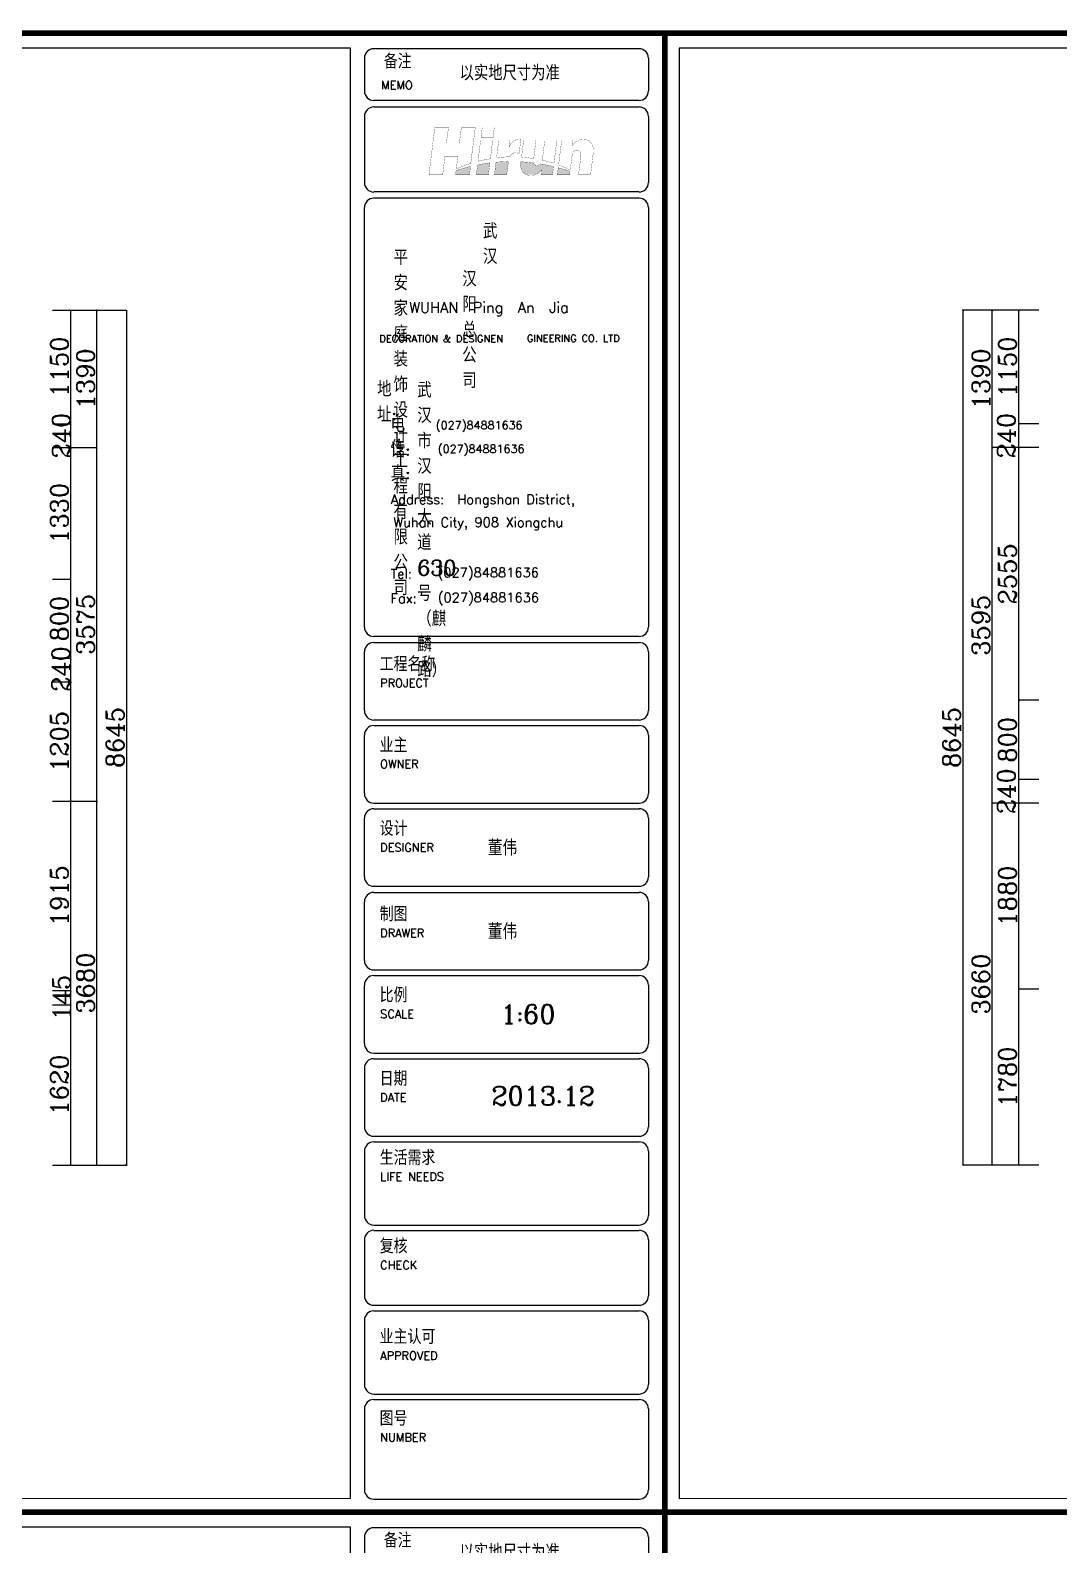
# Model space of a CAD drawing. Header units: millimetres. Extents: x 512961 to 915856, y -1268271 to -458543.
# Drawn here: x 852918 to 863320, y -1253614 to -1238299 of the extents above; entities that cross this region are included whole.
import ezdxf

# ---------------------------------------------------------------- set-up
doc = ezdxf.new("R2010")
doc.units = ezdxf.units.MM
doc.header["$MEASUREMENT"] = 0
doc.header["$PDMODE"] = 3
doc.layers.get('0').update_dxf_attribs({"linetype": 'CONTINUOUS'})
doc.layers.get('DEFPOINTS').update_dxf_attribs({"linetype": 'CONTINUOUS'})
doc.layers.add('txt', color=7, linetype='CONTINUOUS')
doc.styles.add('HZXY', font='complex.shx', dxfattribs={"bigfont": 'HZXY.shx'})
doc.styles.add('ROMAND', font='romand')
doc.styles.get("Standard").update_dxf_attribs({"font": 'complex.shx', "bigfont": 'hzxy.shx'})
doc.dimstyles.new('LMDIM40', dxfattribs={"dimtxt": 80, "dimasz": 20, "dimexe": 0, "dimexo": 0, "dimgap": 25, "dimtad": 1, "dimdec": 0, "dimzin": 0, "dimdsep": 46, "dimtxsty": 'Standard', "dimblk1": 'DOT', "dimblk2": 'DOT', "dimsah": 1, "dimcen": 0, "dimclrd": 2, "dimclre": 2, "dimclrt": 2, "dimadec": 0, "dimazin": 0, "dimtfac": 1, "dimtdec": 0, "dimtmove": 2, "dimatfit": 3, "dimldrblk": 'DOT', "dimfxl": 1, "dimtolj": 1, "dimtzin": 0, "dimarcsym": 0})

# ---------------------------------------------------------------- blocks, each defined once
blk = doc.blocks.new('_ArchTick')
at = {"color": 0, "linetype": 'ByBlock', "const_width": 0.15}
blk.add_lwpolyline([(-0.5, -0.5), (0.5, 0.5)], dxfattribs=at)
blk = doc.blocks.new('*D790')
at = {"layer": 'DEFPOINTS', "color": 0}
for p in [(853141, -1248154), (853327, -1248154), (853141, -1249774)]:
    blk.add_point(p, dxfattribs=at)
at = {"layer": 'txt', "color": 2, "lineweight": -2}
for p, q in [((853141, -1248154), (853327, -1248154)), ((853327, -1249774), (853327, -1248154)), ((853141, -1249774), (853327, -1249774))]:
    blk.add_line(p, q, dxfattribs=at)
at = {"layer": 'txt', "color": 2, "lineweight": -2, "xscale": 20, "yscale": 20, "zscale": 20}
for p, rotation in [((853327, -1248154), 90), ((853327, -1249774), 270)]:
    blk.add_blockref('_ArchTick', p, dxfattribs=dict(at, rotation=rotation))
at = {"layer": 'txt', "color": 2, "insert": (853212, -1248964), "char_height": 180, "attachment_point": 5, "rotation": 90}
blk.add_mtext('\\A1;1620', dxfattribs=at)
blk = doc.blocks.new('_DOT')
at = {"color": 0, "linetype": 'ByBlock'}
blk.add_line((-0.5, 0), (-1, 0), dxfattribs=at)
at = {"color": 0, "linetype": 'ByBlock', "const_width": 0.5}
blk.add_lwpolyline([(-0.25, 0, 1), (0.25, 0, 1)], format="xyb", close=True, dxfattribs=at)
blk = doc.blocks.new('DOT')
at = {"color": 0, "linetype": 'ByBlock'}
blk.add_line((-0.35, 0), (-1, 0), dxfattribs=at)
at = {"color": 0, "linetype": 'ByBlock', "const_width": 0.35}
blk.add_lwpolyline([(-0.175, 0, 1), (0.175, 0, 1)], format="xyb", close=True, dxfattribs=at)
blk = doc.blocks.new('*D791')
at = {"layer": 'DEFPOINTS', "color": 0}
for p in [(853141, -1248009), (853327, -1248009), (853141, -1248154)]:
    blk.add_point(p, dxfattribs=at)
at = {"layer": 'txt', "color": 2, "lineweight": -2}
for p, q in [((853141, -1248009), (853327, -1248009)), ((853327, -1248154), (853327, -1248009)), ((853141, -1248154), (853327, -1248154))]:
    blk.add_line(p, q, dxfattribs=at)
at = {"layer": 'txt', "color": 2, "lineweight": -2, "xscale": 20, "yscale": 20, "zscale": 20}
for p, rotation in [((853327, -1248009), 90), ((853327, -1248154), 270)]:
    blk.add_blockref('_ArchTick', p, dxfattribs=dict(at, rotation=rotation))
at = {"layer": 'txt', "color": 2, "insert": (853234, -1248081), "char_height": 180, "attachment_point": 5, "rotation": 90}
blk.add_mtext('\\A1;145', dxfattribs=at)
blk = doc.blocks.new('*D792')
at = {"layer": 'DEFPOINTS', "color": 0}
for p in [(853141, -1246094), (853327, -1246094), (853141, -1248009)]:
    blk.add_point(p, dxfattribs=at)
at = {"layer": 'txt', "color": 2, "lineweight": -2}
for p, q in [((853141, -1246094), (853327, -1246094)), ((853327, -1248009), (853327, -1246094)), ((853141, -1248009), (853327, -1248009))]:
    blk.add_line(p, q, dxfattribs=at)
at = {"layer": 'txt', "color": 2, "lineweight": -2, "xscale": 20, "yscale": 20, "zscale": 20}
for p, rotation in [((853327, -1246094), 90), ((853327, -1248009), 270)]:
    blk.add_blockref('_ArchTick', p, dxfattribs=dict(at, rotation=rotation))
at = {"layer": 'txt', "color": 2, "insert": (853212, -1247051), "char_height": 180, "attachment_point": 5, "rotation": 90}
blk.add_mtext('\\A1;1915', dxfattribs=at)
blk = doc.blocks.new('*D793')
at = {"layer": 'DEFPOINTS', "color": 0}
for p in [(853141, -1244889), (853327, -1244889), (853141, -1246094)]:
    blk.add_point(p, dxfattribs=at)
at = {"layer": 'txt', "color": 2, "lineweight": -2}
for p, q in [((853141, -1244889), (853327, -1244889)), ((853327, -1246094), (853327, -1244889)), ((853141, -1246094), (853327, -1246094))]:
    blk.add_line(p, q, dxfattribs=at)
at = {"layer": 'txt', "color": 2, "lineweight": -2, "xscale": 20, "yscale": 20, "zscale": 20}
for p, rotation in [((853327, -1244889), 90), ((853327, -1246094), 270)]:
    blk.add_blockref('_ArchTick', p, dxfattribs=dict(at, rotation=rotation))
at = {"layer": 'txt', "color": 2, "insert": (853212, -1245491), "char_height": 180, "attachment_point": 5, "rotation": 90}
blk.add_mtext('\\A1;1205', dxfattribs=at)
blk = doc.blocks.new('*D794')
at = {"layer": 'DEFPOINTS', "color": 0}
for p in [(853141, -1244649), (853327, -1244649), (853141, -1244889)]:
    blk.add_point(p, dxfattribs=at)
at = {"layer": 'txt', "color": 2, "lineweight": -2}
for p, q in [((853141, -1244649), (853327, -1244649)), ((853327, -1244889), (853327, -1244649)), ((853141, -1244889), (853327, -1244889))]:
    blk.add_line(p, q, dxfattribs=at)
at = {"layer": 'txt', "color": 2, "lineweight": -2, "xscale": 20, "yscale": 20, "zscale": 20}
for p, rotation in [((853327, -1244649), 90), ((853327, -1244889), 270)]:
    blk.add_blockref('_ArchTick', p, dxfattribs=dict(at, rotation=rotation))
at = {"layer": 'txt', "color": 2, "insert": (853227, -1244758), "char_height": 180, "attachment_point": 5, "rotation": 90}
blk.add_mtext('\\A1;240', dxfattribs=at)
blk = doc.blocks.new('*D795')
at = {"layer": 'DEFPOINTS', "color": 0}
for p in [(853141, -1243849), (853327, -1243849), (853141, -1244649)]:
    blk.add_point(p, dxfattribs=at)
at = {"layer": 'txt', "color": 2, "lineweight": -2}
for p, q in [((853141, -1243849), (853327, -1243849)), ((853327, -1244649), (853327, -1243849)), ((853141, -1244649), (853327, -1244649))]:
    blk.add_line(p, q, dxfattribs=at)
at = {"layer": 'txt', "color": 2, "lineweight": -2, "xscale": 20, "yscale": 20, "zscale": 20}
for p, rotation in [((853327, -1243849), 90), ((853327, -1244649), 270)]:
    blk.add_blockref('_ArchTick', p, dxfattribs=dict(at, rotation=rotation))
at = {"layer": 'txt', "color": 2, "insert": (853212, -1244249), "char_height": 180, "attachment_point": 5, "rotation": 90}
blk.add_mtext('\\A1;800', dxfattribs=at)
blk = doc.blocks.new('*D796')
at = {"layer": 'DEFPOINTS', "color": 0}
for p in [(853141, -1242519), (853327, -1242519), (853141, -1243849)]:
    blk.add_point(p, dxfattribs=at)
at = {"layer": 'txt', "color": 2, "lineweight": -2}
for p, q in [((853141, -1242519), (853327, -1242519)), ((853327, -1243849), (853327, -1242519)), ((853141, -1243849), (853327, -1243849))]:
    blk.add_line(p, q, dxfattribs=at)
at = {"layer": 'txt', "color": 2, "lineweight": -2, "xscale": 20, "yscale": 20, "zscale": 20}
for p, rotation in [((853327, -1242519), 90), ((853327, -1243849), 270)]:
    blk.add_blockref('_ArchTick', p, dxfattribs=dict(at, rotation=rotation))
at = {"layer": 'txt', "color": 2, "insert": (853212, -1243184), "char_height": 180, "attachment_point": 5, "rotation": 90}
blk.add_mtext('\\A1;1330', dxfattribs=at)
blk = doc.blocks.new('*D797')
at = {"layer": 'DEFPOINTS', "color": 0}
for p in [(853141, -1242279), (853327, -1242279), (853141, -1242519)]:
    blk.add_point(p, dxfattribs=at)
at = {"layer": 'txt', "color": 2, "lineweight": -2}
for p, q in [((853141, -1242279), (853327, -1242279)), ((853327, -1242519), (853327, -1242279)), ((853141, -1242519), (853327, -1242519))]:
    blk.add_line(p, q, dxfattribs=at)
at = {"layer": 'txt', "color": 2, "lineweight": -2, "xscale": 20, "yscale": 20, "zscale": 20}
for p, rotation in [((853327, -1242279), 90), ((853327, -1242519), 270)]:
    blk.add_blockref('_ArchTick', p, dxfattribs=dict(at, rotation=rotation))
at = {"layer": 'txt', "color": 2, "insert": (853231, -1242398), "char_height": 180, "attachment_point": 5, "rotation": 90}
blk.add_mtext('\\A1;240', dxfattribs=at)
blk = doc.blocks.new('*D798')
at = {"layer": 'DEFPOINTS', "color": 0}
for p in [(853141, -1241129), (853327, -1241129), (853141, -1242279)]:
    blk.add_point(p, dxfattribs=at)
at = {"layer": 'txt', "color": 2, "lineweight": -2}
for p, q in [((853141, -1241129), (853327, -1241129)), ((853327, -1242279), (853327, -1241129)), ((853141, -1242279), (853327, -1242279))]:
    blk.add_line(p, q, dxfattribs=at)
at = {"layer": 'txt', "color": 2, "lineweight": -2, "xscale": 20, "yscale": 20, "zscale": 20}
for p, rotation in [((853327, -1241129), 90), ((853327, -1242279), 270)]:
    blk.add_blockref('_ArchTick', p, dxfattribs=dict(at, rotation=rotation))
at = {"layer": 'txt', "color": 2, "insert": (853212, -1241704), "char_height": 180, "attachment_point": 5, "rotation": 90}
blk.add_mtext('\\A1;1150', dxfattribs=at)
blk = doc.blocks.new('*D799')
at = {"layer": 'DEFPOINTS', "color": 0}
for p in [(853141, -1246094), (853592, -1246094), (853141, -1249774)]:
    blk.add_point(p, dxfattribs=at)
at = {"layer": 'txt', "color": 2, "lineweight": -2}
for p, q in [((853141, -1246094), (853592, -1246094)), ((853592, -1249774), (853592, -1246094)), ((853141, -1249774), (853592, -1249774))]:
    blk.add_line(p, q, dxfattribs=at)
at = {"layer": 'txt', "color": 2, "lineweight": -2, "xscale": 20, "yscale": 20, "zscale": 20}
for p, rotation in [((853592, -1246094), 90), ((853592, -1249774), 270)]:
    blk.add_blockref('_ArchTick', p, dxfattribs=dict(at, rotation=rotation))
at = {"layer": 'txt', "color": 2, "insert": (853477, -1247934), "char_height": 180, "attachment_point": 5, "rotation": 90}
blk.add_mtext('\\A1;3680', dxfattribs=at)
blk = doc.blocks.new('*D800')
at = {"layer": 'DEFPOINTS', "color": 0}
for p in [(853141, -1242519), (853592, -1242519), (853141, -1246094)]:
    blk.add_point(p, dxfattribs=at)
at = {"layer": 'txt', "color": 2, "lineweight": -2}
for p, q in [((853141, -1242519), (853592, -1242519)), ((853592, -1246094), (853592, -1242519)), ((853141, -1246094), (853592, -1246094))]:
    blk.add_line(p, q, dxfattribs=at)
at = {"layer": 'txt', "color": 2, "lineweight": -2, "xscale": 20, "yscale": 20, "zscale": 20}
for p, rotation in [((853592, -1242519), 90), ((853592, -1246094), 270)]:
    blk.add_blockref('_ArchTick', p, dxfattribs=dict(at, rotation=rotation))
at = {"layer": 'txt', "color": 2, "insert": (853477, -1244306), "char_height": 180, "attachment_point": 5, "rotation": 90}
blk.add_mtext('\\A1;3575', dxfattribs=at)
blk = doc.blocks.new('*D801')
at = {"layer": 'DEFPOINTS', "color": 0}
for p in [(853141, -1241129), (853592, -1241129), (853141, -1242519)]:
    blk.add_point(p, dxfattribs=at)
at = {"layer": 'txt', "color": 2, "lineweight": -2}
for p, q in [((853141, -1241129), (853592, -1241129)), ((853592, -1242519), (853592, -1241129)), ((853141, -1242519), (853592, -1242519))]:
    blk.add_line(p, q, dxfattribs=at)
at = {"layer": 'txt', "color": 2, "lineweight": -2, "xscale": 20, "yscale": 20, "zscale": 20}
for p, rotation in [((853592, -1241129), 90), ((853592, -1242519), 270)]:
    blk.add_blockref('_ArchTick', p, dxfattribs=dict(at, rotation=rotation))
at = {"layer": 'txt', "color": 2, "insert": (853477, -1241824), "char_height": 180, "attachment_point": 5, "rotation": 90}
blk.add_mtext('\\A1;1390', dxfattribs=at)
blk = doc.blocks.new('*D802')
at = {"layer": 'DEFPOINTS', "color": 0}
for p in [(853141, -1241129), (853141, -1249774), (853891, -1249774)]:
    blk.add_point(p, dxfattribs=at)
at = {"layer": 'txt', "color": 2, "lineweight": -2}
for p, q in [((853141, -1241129), (853891, -1241129)), ((853891, -1241129), (853891, -1249774)), ((853141, -1249774), (853891, -1249774))]:
    blk.add_line(p, q, dxfattribs=at)
at = {"layer": 'txt', "color": 2, "lineweight": -2, "xscale": 20, "yscale": 20, "zscale": 20}
for p, rotation in [((853891, -1241129), 90), ((853891, -1249774), 270)]:
    blk.add_blockref('_ArchTick', p, dxfattribs=dict(at, rotation=rotation))
at = {"layer": 'txt', "color": 2, "insert": (853776, -1245451), "char_height": 180, "attachment_point": 5, "rotation": 90}
blk.add_mtext('\\A1;8645', dxfattribs=at)
blk = doc.blocks.new('wadwa')
h = blk.add_hatch(color=8)
h.paths.add_polyline_path([(798039, -987179, 0.008373), (797968, -987156, 0.012524), (797888, -987133), (797877, -987223), (798034, -987223)])
h.paths.add_polyline_path([(797828, -987118, 0.000978), (797747, -987100, 0.008202), (797659, -987083, -0.08076), (797647, -987094, -0.07009), (797633, -987100, -0.065952), (797608, -987102, -0.171138), (797585, -987094, -0.17102), (797572, -987071, 0.00912), (797492, -987063, 0.006727), (797411, -987057, 0.003583), (797410, -987075, 0.027491), (797409, -987113, 0.125398), (797431, -987185, 0.160866), (797484, -987223), (797587, -987223, 0.083032), (797636, -987200, 0.044846), (797662, -987178, 0.0269), (797680, -987157), (797672, -987223), (797815, -987223)])
h.paths.add_polyline_path([(797251, -987054, 0.005645), (797175, -987057, 0.006522), (797093, -987062), (797073, -987223), (797229, -987223)])
h.paths.add_polyline_path([(797015, -987071, 0.008787), (796936, -987082, 0.015086), (796858, -987096), (796842, -987223), (796996, -987223)])
h.paths.add_polyline_path([(796767, -987116, 0.011698), (796677, -987140, 0.006831), (796583, -987170), (796576, -987223), (796754, -987223)])
at = {"color": 4}
for p, q in [((795413, -985735), (795413, -986153)), ((798919, -985614), (795533, -985614)), ((799040, -985735), (799040, -986153)), ((798919, -986274), (795533, -986274)), ((798919, -986358), (795533, -986358)), ((795413, -986478), (795413, -987322)), ((799040, -986478), (799040, -987322)), ((798919, -987442), (795533, -987442)), ((798919, -987523), (795533, -987523)), ((795413, -993000), (795413, -987643)), ((799040, -987643), (799040, -992997)), ((798919, -993118), (795533, -993118)), ((795413, -994064), (795413, -993316)), ((795533, -993195), (798919, -993195)), ((799040, -993316), (799040, -994064)), ((795533, -994184), (798919, -994184)), ((795533, -994257), (798919, -994257)), ((795413, -995125), (795413, -994377)), ((799040, -994377), (799040, -995125)), ((795533, -995246), (798919, -995246)), ((795413, -996187), (795413, -995439)), ((795533, -995318), (798919, -995318)), ((799040, -995439), (799040, -996187)), ((795533, -996307), (798919, -996307)), ((795533, -996387), (798919, -996387)), ((795413, -997255), (795413, -996507)), ((799040, -996507), (799040, -997255)), ((795533, -997376), (798919, -997376)), ((795413, -998317), (795413, -997569)), ((795533, -997448), (798919, -997448)), ((799040, -997569), (799040, -998317)), ((795533, -998437), (798919, -998437)), ((795533, -998510), (798919, -998510)), ((795413, -998630), (795413, -999378)), ((799040, -998630), (799040, -999378)), ((795533, -999499), (798919, -999499)), ((795413, -999692), (795413, -1000512)), ((795533, -999571), (798919, -999571)), ((799040, -999692), (799040, -1000512)), ((795533, -1000633), (798919, -1000633)), ((795413, -1000821), (795413, -1001536)), ((795533, -1000701), (798919, -1000701)), ((799040, -1000821), (799040, -1001536)), ((795533, -1001657), (798919, -1001657)), ((795533, -1001729), (798919, -1001729)), ((795413, -1001850), (795413, -1002670)), ((799040, -1001850), (799040, -1002670)), ((795533, -1002791), (798919, -1002791)), ((795413, -1002982), (795413, -1004012)), ((795533, -1002862), (798919, -1002862)), ((799040, -1002982), (799040, -1004012)), ((795533, -1004133), (798919, -1004133))]:
    blk.add_line(p, q, dxfattribs=at)
at = {"const_width": 72.1}
blk.add_lwpolyline([(773229, -1004301), (799250, -1004299), (799250, -985414), (773229, -985416)], close=True, dxfattribs=at)
at = {"color": 4}
blk.add_lwpolyline([(773410, -985608), (773410, -1004123), (795233, -1004122), (795233, -985607)], close=True, dxfattribs=at)
at = {"const_width": 2.92}
for points in [[(796311, -986620), (796237, -987223), (796412, -987223), (796440, -986991), (796605, -986991), (796586, -987150, -0.021361), (796688, -987107, -0.011006), (796770, -987078), (796828, -986619), (796651, -986619), (796625, -986822), (796459, -986822), (796486, -986620), (796311, -986620)], [(796896, -986783), (796863, -987052, -0.010557), (796939, -987034, -0.012892), (797021, -987019), (797050, -986783), (796896, -986783)], [(797127, -986783), (797100, -987005, -0.011867), (797178, -986998, -0.012997), (797269, -986994, -0.143936), (797304, -986954, -0.143683), (797356, -986941, -0.153668), (797373, -986947), (797389, -986947), (797410, -986773), (797401, -986773, -0.015573), (797397, -986772, 0.08379), (797391, -986770, 0.078886), (797355, -986775, 0.132596), (797301, -986807, 0.089043), (797259, -986871), (797270, -986783), (797127, -986783)], [(797445, -986783), (797419, -986998, -0.015908), (797495, -987005, -0.015358), (797574, -987017), (797602, -986783), (797445, -986783)], [(797715, -986783), (797700, -986909, 0.003215), (797691, -986978, -0.035874), (797681, -987035, -0.014819), (797762, -987056, -0.011975), (797833, -987078), (797869, -986783), (797715, -986783)], [(797892, -987099), (797931, -986783), (798074, -986783), (798066, -986852, -0.054355), (798105, -986810, -0.092924), (798158, -986778, -0.133066), (798238, -986774, -0.145597), (798297, -986802, -0.13647), (798328, -986856, -0.083603), (798335, -986941), (798301, -987223), (798147, -987223), (798175, -987001, 0.0455), (798176, -986964, 0.104986), (798169, -986931, 0.190303), (798146, -986911, 0.109725), (798124, -986908, 0.112267), (798096, -986918, 0.08735), (798078, -986938, 0.032594), (798069, -986959, 0.036354), (798063, -986988), (798041, -987164, 0.013342), (797961, -987127, 0.025843), (797892, -987099, 0.760251)], [(796583, -987170), (796576, -987223), (796754, -987223), (796767, -987116, 0.011698), (796677, -987140, 0.006831), (796583, -987170, -0.764062)], [(796858, -987096), (796842, -987223), (796996, -987223), (797015, -987071, 0.008787), (796936, -987082, 0.015086), (796858, -987096, -1.073063)], [(797093, -987062), (797073, -987223), (797229, -987223), (797251, -987054, 0.005645), (797175, -987057, 0.006522), (797093, -987062, -0.577686)], [(797828, -987118), (797815, -987223), (797672, -987223), (797680, -987157, -0.0269), (797662, -987178, -0.044846), (797636, -987200, -0.098409), (797578, -987226, -0.092639), (797507, -987228, -0.217932), (797431, -987185, -0.125398), (797409, -987113, -0.027491), (797410, -987075, -0.003583), (797411, -987057, -0.006727), (797492, -987063, -0.00912), (797572, -987071, 0.17102), (797585, -987094, 0.171138), (797608, -987102, 0.065952), (797633, -987100, 0.07009), (797647, -987094, 0.08076), (797659, -987083, -0.008202), (797747, -987100, -0.000978), (797828, -987118, 1.199229)], [(797888, -987133), (797877, -987223), (798034, -987223), (798039, -987179, 0.008373), (797968, -987156, 0.012524), (797888, -987133, -1.421416)]]:
    blk.add_lwpolyline(points, format="xyb", dxfattribs=at)
blk.add_lwpolyline([(796917, -986621), (796901, -986746), (797055, -986746), (797070, -986621), (796917, -986621)], dxfattribs=at)
at = {"color": 4}
for centre, start, end in [((795533, -985735), 90, 180), ((798919, -985735), 0, 90), ((795533, -986153), 180, 270), ((798919, -986153), 270, 0), ((795533, -986478), 90, 180), ((798919, -986478), 0, 90), ((795533, -987322), 180, 270), ((798919, -987322), 270, 0), ((795533, -987643), 90, 180), ((798919, -987643), 0, 90), ((795533, -992997), 180, 270), ((798919, -992997), 270, 0), ((795533, -993316), 90, 180), ((798919, -993316), 0, 90), ((795533, -994064), 180, 270), ((798919, -994064), 270, 0), ((795533, -994377), 90, 180), ((798919, -994377), 0, 90), ((795533, -995125), 180, 270), ((798919, -995125), 270, 0), ((795533, -995439), 90, 180), ((798919, -995439), 0, 90), ((795533, -996187), 180, 270), ((798919, -996187), 270, 0), ((795533, -996507), 90, 180), ((798919, -996507), 0, 90), ((795533, -997255), 180, 270), ((798919, -997255), 270, 0), ((795533, -997569), 90, 180), ((798919, -997569), 0, 90), ((795533, -998317), 180, 270), ((798919, -998317), 270, 0), ((795533, -998630), 90, 180), ((798919, -998630), 0, 90), ((795533, -999378), 180, 270), ((798919, -999378), 270, 0), ((795533, -999692), 90, 180), ((798919, -999692), 0, 90), ((795533, -1000512), 180, 270), ((798919, -1000512), 270, 0), ((795533, -1000821), 90, 180), ((798919, -1000821), 0, 90), ((795533, -1001536), 180, 270), ((798919, -1001536), 270, 0), ((795533, -1001850), 90, 180), ((798919, -1001850), 0, 90), ((795533, -1002670), 180, 270), ((798919, -1002670), 270, 0), ((795533, -1002982), 90, 180), ((798919, -1002982), 0, 90), ((795533, -1004012), 180, 270), ((798919, -1004012), 270, 0)]:
    blk.add_arc(centre, 121, start, end, dxfattribs=at)
for s, height, style, p in [('备注', 187.1, 'HZXY', (795660, -985868)), ('以实地尺寸为准', 192.2, 'HZXY', (796629, -986018)), ('MEMO', 106.1, 'ROMAND', (795625, -986131)), ('WUHAN  Ping  An  Jia', 135.48, 'HZXY', (795983, -988985, -2085)), ('DECORATION & DESIGNEN', 92.1, 'HZXY', (795603, -989362, -2085)), ('GINEERING CO. LTD', 92.1, 'HZXY', (797487, -989357, -2085)), ('(027)84881636', 104.26, 'HZXY', (796324, -990472, -1787)), (' (027)84881636', 104.26, 'HZXY', (796277, -990775, -1787)), ('Address:  Hongshan District, ', 121.64, 'HZXY', (795749, -991429, -2085)), (' Wuhan City, 908 Xiongchu  ', 121.64, 'HZXY', (795697, -991721)), (' (027)84881636', 121.64, 'HZXY', (796264, -992362, -1430)), (' (027)84881636', 121.64, 'HZXY', (796266, -992681, -1787)), ('工程名称', 187.1, 'HZXY', (795607, -993565)), ('PROJECT', 106.1, 'ROMAND', (795614, -993766)), ('业主', 187.1, 'HZXY', (795607, -994599)), ('OWNER', 106.1, 'ROMAND', (795614, -994800)), ('设计', 187.1, 'HZXY', (795607, -995664)), ('DESIGNER', 106.1, 'ROMAND', (795614, -995865)), ('制图', 187.1, 'HZXY', (795607, -996756)), ('DRAWER', 106.1, 'ROMAND', (795614, -996957)), ('比例', 187.1, 'HZXY', (795607, -997790)), ('SCALE', 106.1, 'ROMAND', (795614, -997991)), ('1:60', 240.9, 'HZXY', (797150, -998061)), ('日期', 187.1, 'HZXY', (795607, -998856)), ('2013.12', 240.9, 'HZXY', (797034, -999104)), ('DATE', 106.1, 'ROMAND', (795614, -999057)), ('复核', 187.1, 'HZXY', (795607, -1000996)), ('CHECK', 106.1, 'ROMAND', (795614, -1001197)), ('业主认可', 187.1, 'HZXY', (795607, -1002153)), ('APPROVED', 106.1, 'ROMAND', (795614, -1002354)), ('图号', 187.1, 'HZXY', (795607, -1003196)), ('NUMBER', 106.1, 'ROMAND', (795614, -1003397))]:
    blk.add_text(s, height=height, dxfattribs=dict(style=style)).set_placement(p)
for p in [(796987, -995916), (796987, -996985)]:
    blk.add_text('董伟', height=198.7).set_placement(p)
at = {"color": 2}
for s, height, style, p in [('生活需求', 187.1, 'HZXY', (795607, -999867)), ('LIFE NEEDS', 106.1, 'ROMAND', (795614, -1000068))]:
    blk.add_text(s, height=height, dxfattribs=dict(at, style=style)).set_placement(p)
at = {"attachment_point": 1, "style": 'HZXY'}
for s, insert, char_height, width in [('武汉', (796926, -987844, -2085), 194.6, 1.03), ('平安家庭装饰设计工程有限公司', (795784, -988182, -2085), 194.62, 1.22), ('汉阳总公司', (796662, -988455, -2085), 194.6, 0.903), ('地址:', (795574, -989861, -2085), 194.6, 1.22), ('武汉市汉阳大道630号（麒麟路）', (796087, -989874, -2085), 194.62, 1.03), ('电话:', (795747, -990316, -2085), 194.6, 1.22), ('传真:', (795747, -990614, -2085), 194.6, 1.22), ('Tel:', (795747, -992258, -2085), 121.6, 1.22), ('Fax:', (795747, -992571, -2085), 121.6, 1.22), ('{\\fﾷￂￋￎ_GB2312|b0|i0|c134|p49;\\H2.673x;原始结构图}', (784520, -1002612), 187.06, 11235.11)]:
    blk.add_mtext(s, dxfattribs=dict(at, insert=insert, char_height=char_height, width=width))
blk = doc.blocks.new('*D915')
at = {"layer": 'DEFPOINTS', "color": 0}
for p in [(862917, -1247994), (863120, -1247994), (863120, -1249774)]:
    blk.add_point(p, dxfattribs=at)
at = {"layer": 'txt', "color": 2, "lineweight": -2}
for p, q in [((863120, -1247994), (862917, -1247994)), ((862917, -1249774), (862917, -1247994)), ((863120, -1249774), (862917, -1249774))]:
    blk.add_line(p, q, dxfattribs=at)
at = {"layer": 'txt', "color": 2, "lineweight": -2, "xscale": 20, "yscale": 20, "zscale": 20}
for p, rotation in [((862917, -1247994), 90), ((862917, -1249774), 270)]:
    blk.add_blockref('_ArchTick', p, dxfattribs=dict(at, rotation=rotation))
at = {"layer": 'txt', "color": 2, "insert": (862802, -1248884), "char_height": 180, "attachment_point": 5, "rotation": 90}
blk.add_mtext('\\A1;1780', dxfattribs=at)
blk = doc.blocks.new('*D916')
at = {"layer": 'DEFPOINTS', "color": 0}
for p in [(862917, -1246114), (863120, -1246114), (863120, -1247994)]:
    blk.add_point(p, dxfattribs=at)
at = {"layer": 'txt', "color": 2, "lineweight": -2}
for p, q in [((863120, -1246114), (862917, -1246114)), ((862917, -1247994), (862917, -1246114)), ((863120, -1247994), (862917, -1247994))]:
    blk.add_line(p, q, dxfattribs=at)
at = {"layer": 'txt', "color": 2, "lineweight": -2, "xscale": 20, "yscale": 20, "zscale": 20}
for p, rotation in [((862917, -1246114), 90), ((862917, -1247994), 270)]:
    blk.add_blockref('_ArchTick', p, dxfattribs=dict(at, rotation=rotation))
at = {"layer": 'txt', "color": 2, "insert": (862802, -1247054), "char_height": 180, "attachment_point": 5, "rotation": 90}
blk.add_mtext('\\A1;1880', dxfattribs=at)
blk = doc.blocks.new('*D917')
at = {"layer": 'DEFPOINTS', "color": 0}
for p in [(862917, -1245874), (863120, -1245874), (863120, -1246114)]:
    blk.add_point(p, dxfattribs=at)
at = {"layer": 'txt', "color": 2, "lineweight": -2}
for p, q in [((863120, -1245874), (862917, -1245874)), ((862917, -1246114), (862917, -1245874)), ((863120, -1246114), (862917, -1246114))]:
    blk.add_line(p, q, dxfattribs=at)
at = {"layer": 'txt', "color": 2, "lineweight": -2, "xscale": 20, "yscale": 20, "zscale": 20}
for p, rotation in [((862917, -1245874), 90), ((862917, -1246114), 270)]:
    blk.add_blockref('_ArchTick', p, dxfattribs=dict(at, rotation=rotation))
at = {"layer": 'txt', "color": 2, "insert": (862790, -1245994), "char_height": 180, "attachment_point": 5, "rotation": 90}
blk.add_mtext('\\A1;240', dxfattribs=at)
blk = doc.blocks.new('*D918')
at = {"layer": 'DEFPOINTS', "color": 0}
for p in [(862917, -1245074), (863120, -1245074), (863120, -1245874)]:
    blk.add_point(p, dxfattribs=at)
at = {"layer": 'txt', "color": 2, "lineweight": -2}
for p, q in [((863120, -1245074), (862917, -1245074)), ((862917, -1245874), (862917, -1245074)), ((863120, -1245874), (862917, -1245874))]:
    blk.add_line(p, q, dxfattribs=at)
at = {"layer": 'txt', "color": 2, "lineweight": -2, "xscale": 20, "yscale": 20, "zscale": 20}
for p, rotation in [((862917, -1245074), 90), ((862917, -1245874), 270)]:
    blk.add_blockref('_ArchTick', p, dxfattribs=dict(at, rotation=rotation))
at = {"layer": 'txt', "color": 2, "insert": (862802, -1245474), "char_height": 180, "attachment_point": 5, "rotation": 90}
blk.add_mtext('\\A1;800', dxfattribs=at)
blk = doc.blocks.new('*D919')
at = {"layer": 'DEFPOINTS', "color": 0}
for p in [(862917, -1242519), (863120, -1242519), (863120, -1245074)]:
    blk.add_point(p, dxfattribs=at)
at = {"layer": 'txt', "color": 2, "lineweight": -2}
for p, q in [((863120, -1242519), (862917, -1242519)), ((862917, -1245074), (862917, -1242519)), ((863120, -1245074), (862917, -1245074))]:
    blk.add_line(p, q, dxfattribs=at)
at = {"layer": 'txt', "color": 2, "lineweight": -2, "xscale": 20, "yscale": 20, "zscale": 20}
for p, rotation in [((862917, -1242519), 90), ((862917, -1245074), 270)]:
    blk.add_blockref('_ArchTick', p, dxfattribs=dict(at, rotation=rotation))
at = {"layer": 'txt', "color": 2, "insert": (862802, -1243796), "char_height": 180, "attachment_point": 5, "rotation": 90}
blk.add_mtext('\\A1;2555', dxfattribs=at)
blk = doc.blocks.new('*D920')
at = {"layer": 'DEFPOINTS', "color": 0}
for p in [(862917, -1242279), (863120, -1242279), (863120, -1242519)]:
    blk.add_point(p, dxfattribs=at)
at = {"layer": 'txt', "color": 2, "lineweight": -2}
for p, q in [((863120, -1242279), (862917, -1242279)), ((862917, -1242519), (862917, -1242279)), ((863120, -1242519), (862917, -1242519))]:
    blk.add_line(p, q, dxfattribs=at)
at = {"layer": 'txt', "color": 2, "lineweight": -2, "xscale": 20, "yscale": 20, "zscale": 20}
for p, rotation in [((862917, -1242279), 90), ((862917, -1242519), 270)]:
    blk.add_blockref('_ArchTick', p, dxfattribs=dict(at, rotation=rotation))
at = {"layer": 'txt', "color": 2, "insert": (862790, -1242399), "char_height": 180, "attachment_point": 5, "rotation": 90}
blk.add_mtext('\\A1;240', dxfattribs=at)
blk = doc.blocks.new('*D921')
at = {"layer": 'DEFPOINTS', "color": 0}
for p in [(862917, -1241129), (863120, -1241129), (863120, -1242279)]:
    blk.add_point(p, dxfattribs=at)
at = {"layer": 'txt', "color": 2, "lineweight": -2}
for p, q in [((863120, -1241129), (862917, -1241129)), ((862917, -1242279), (862917, -1241129)), ((863120, -1242279), (862917, -1242279))]:
    blk.add_line(p, q, dxfattribs=at)
at = {"layer": 'txt', "color": 2, "lineweight": -2, "xscale": 20, "yscale": 20, "zscale": 20}
for p, rotation in [((862917, -1241129), 90), ((862917, -1242279), 270)]:
    blk.add_blockref('_ArchTick', p, dxfattribs=dict(at, rotation=rotation))
at = {"layer": 'txt', "color": 2, "insert": (862802, -1241704), "char_height": 180, "attachment_point": 5, "rotation": 90}
blk.add_mtext('\\A1;1150', dxfattribs=at)
blk = doc.blocks.new('*D922')
at = {"layer": 'DEFPOINTS', "color": 0}
for p in [(862648, -1246114), (863120, -1246114), (863120, -1249774)]:
    blk.add_point(p, dxfattribs=at)
at = {"layer": 'txt', "color": 2, "lineweight": -2}
for p, q in [((863120, -1246114), (862648, -1246114)), ((862648, -1249774), (862648, -1246114)), ((863120, -1249774), (862648, -1249774))]:
    blk.add_line(p, q, dxfattribs=at)
at = {"layer": 'txt', "color": 2, "lineweight": -2, "xscale": 20, "yscale": 20, "zscale": 20}
for p, rotation in [((862648, -1246114), 90), ((862648, -1249774), 270)]:
    blk.add_blockref('_ArchTick', p, dxfattribs=dict(at, rotation=rotation))
at = {"layer": 'txt', "color": 2, "insert": (862533, -1247944), "char_height": 180, "attachment_point": 5, "rotation": 90}
blk.add_mtext('\\A1;3660', dxfattribs=at)
blk = doc.blocks.new('*D923')
at = {"layer": 'DEFPOINTS', "color": 0}
for p in [(862648, -1242519), (863120, -1242519), (863120, -1246114)]:
    blk.add_point(p, dxfattribs=at)
at = {"layer": 'txt', "color": 2, "lineweight": -2}
for p, q in [((863120, -1242519), (862648, -1242519)), ((862648, -1246114), (862648, -1242519)), ((863120, -1246114), (862648, -1246114))]:
    blk.add_line(p, q, dxfattribs=at)
at = {"layer": 'txt', "color": 2, "lineweight": -2, "xscale": 20, "yscale": 20, "zscale": 20}
for p, rotation in [((862648, -1242519), 90), ((862648, -1246114), 270)]:
    blk.add_blockref('_ArchTick', p, dxfattribs=dict(at, rotation=rotation))
at = {"layer": 'txt', "color": 2, "insert": (862533, -1244316), "char_height": 180, "attachment_point": 5, "rotation": 90}
blk.add_mtext('\\A1;3595', dxfattribs=at)
blk = doc.blocks.new('*D924')
at = {"layer": 'DEFPOINTS', "color": 0}
for p in [(862648, -1241129), (863120, -1241129), (863120, -1242519)]:
    blk.add_point(p, dxfattribs=at)
at = {"layer": 'txt', "color": 2, "lineweight": -2}
for p, q in [((863120, -1241129), (862648, -1241129)), ((862648, -1242519), (862648, -1241129)), ((863120, -1242519), (862648, -1242519))]:
    blk.add_line(p, q, dxfattribs=at)
at = {"layer": 'txt', "color": 2, "lineweight": -2, "xscale": 20, "yscale": 20, "zscale": 20}
for p, rotation in [((862648, -1241129), 90), ((862648, -1242519), 270)]:
    blk.add_blockref('_ArchTick', p, dxfattribs=dict(at, rotation=rotation))
at = {"layer": 'txt', "color": 2, "insert": (862533, -1241824), "char_height": 180, "attachment_point": 5, "rotation": 90}
blk.add_mtext('\\A1;1390', dxfattribs=at)
blk = doc.blocks.new('*D925')
at = {"layer": 'DEFPOINTS', "color": 0}
for p in [(863120, -1241129), (862351, -1249774), (863120, -1249774)]:
    blk.add_point(p, dxfattribs=at)
at = {"layer": 'txt', "color": 2, "lineweight": -2}
for p, q in [((863120, -1241129), (862351, -1241129)), ((862351, -1241129), (862351, -1249774)), ((863120, -1249774), (862351, -1249774))]:
    blk.add_line(p, q, dxfattribs=at)
at = {"layer": 'txt', "color": 2, "lineweight": -2, "xscale": 20, "yscale": 20, "zscale": 20}
for p, rotation in [((862351, -1241129), 90), ((862351, -1249774), 270)]:
    blk.add_blockref('_ArchTick', p, dxfattribs=dict(at, rotation=rotation))
at = {"layer": 'txt', "color": 2, "insert": (862236, -1245451), "char_height": 180, "attachment_point": 5, "rotation": 90}
blk.add_mtext('\\A1;8645', dxfattribs=at)

msp = doc.modelspace()

# ---------------------------------------------------------------- block references
at = {"layer": 'txt', "xscale": 0.7919999999867287, "yscale": 0.7920000000012806, "zscale": 0.7920000000000001}
for p in [(226330.6, -457879.4), (246939, -457879.4), (226330.6, -472836.2)]:
    msp.add_blockref('wadwa', p, dxfattribs=at)

# ---------------------------------------------------------------- dimensions: what is measured, and where the dimension line sits
at = {"layer": 'txt', "color": 2}
for base, p1, p2, angle, picture, middle in [((853327.1, -1241129), (853141.1, -1242279), (853141.1, -1241129), 270, '*D798', (853212.1, -1241704)), ((853592.1, -1241129), (853141.1, -1242519), (853141.1, -1241129), 90, '*D801', (853477.1, -1241824)), ((853891.1, -1249774), (853141.1, -1241129), (853141.1, -1249774), 90, '*D802', (853776.1, -1245451.5)), ((862351.1, -1249774), (863119.6, -1241129), (863119.6, -1249774), 90, '*D925', (862236.1, -1245451.5)), ((862647.6, -1241129), (863119.6, -1242519), (863119.6, -1241129), 90, '*D924', (862532.6, -1241824)), ((862917.1, -1241129), (863119.6, -1242279), (863119.6, -1241129), 270, '*D921', (862802.1, -1241704)), ((862917.1, -1242279), (863119.6, -1242519), (863119.6, -1242279), 270, '*D920', (862789.6, -1242399)), ((853327.1, -1242519), (853141.1, -1243849), (853141.1, -1242519), 270, '*D796', (853212.1, -1243184)), ((853592.1, -1242519), (853141.1, -1246094), (853141.1, -1242519), 90, '*D800', (853477.1, -1244306.5)), ((862647.6, -1242519), (863119.6, -1246114), (863119.6, -1242519), 90, '*D923', (862532.6, -1244316.5)), ((862917.1, -1242519), (863119.6, -1245074), (863119.6, -1242519), 270, '*D919', (862802.1, -1243796.5)), ((853327.1, -1243849), (853141.1, -1244649), (853141.1, -1243849), 270, '*D795', (853212.1, -1244249)), ((853327.1, -1244889), (853141.1, -1246094), (853141.1, -1244889), 270, '*D793', (853212.1, -1245491.5)), ((862917.1, -1245074), (863119.6, -1245874), (863119.6, -1245074), 270, '*D918', (862802.1, -1245474)), ((862917.1, -1245874), (863119.6, -1246114), (863119.6, -1245874), 270, '*D917', (862789.6, -1245994)), ((853327.1, -1246094), (853141.1, -1248009), (853141.1, -1246094), 270, '*D792', (853212.1, -1247051.5)), ((853592.1, -1246094), (853141.1, -1249774), (853141.1, -1246094), 90, '*D799', (853477.1, -1247934)), ((862647.6, -1246114), (863119.6, -1249774), (863119.6, -1246114), 90, '*D922', (862532.6, -1247944)), ((862917.1, -1246114), (863119.6, -1247994), (863119.6, -1246114), 270, '*D916', (862802.1, -1247054)), ((862917.1, -1247994), (863119.6, -1249774), (863119.6, -1247994), 270, '*D915', (862802.1, -1248884)), ((853327.1, -1248154), (853141.1, -1249774), (853141.1, -1248154), 270, '*D790', (853212.1, -1248964))]:
    dim = msp.add_linear_dim(base=base, p1=p1, p2=p2, angle=angle, dimstyle='LMDIM40', override={"dimtxt": 180, "dimblk": 'ArchTick', "dimsah": 0, "dimldrblk": 'DOT'}, dxfattribs=at)
    dim.commit()
    dim.dimension.update_dxf_attribs({"geometry": picture, "text_midpoint": middle})
for base, p1, p2, picture, middle in [((853327.1, -1242279), (853141.1, -1242519), (853141.1, -1242279), '*D797', (853230.6, -1242398.5)), ((853327.1, -1244649), (853141.1, -1244889), (853141.1, -1244649), '*D794', (853227.1, -1244758.5)), ((853327.1, -1248009), (853141.1, -1248154), (853141.1, -1248009), '*D791', (853233.6, -1248081.5))]:
    dim = msp.add_linear_dim(base=base, p1=p1, p2=p2, angle=270, dimstyle='LMDIM40', override={"dimtxt": 180, "dimblk": 'ArchTick', "dimsah": 0, "dimldrblk": 'DOT'}, dxfattribs=at)
    dim.commit()
    dim.dimension.update_dxf_attribs({"geometry": picture, "text_midpoint": middle, "dimtype": 160})

doc.saveas('drawing.dxf')
